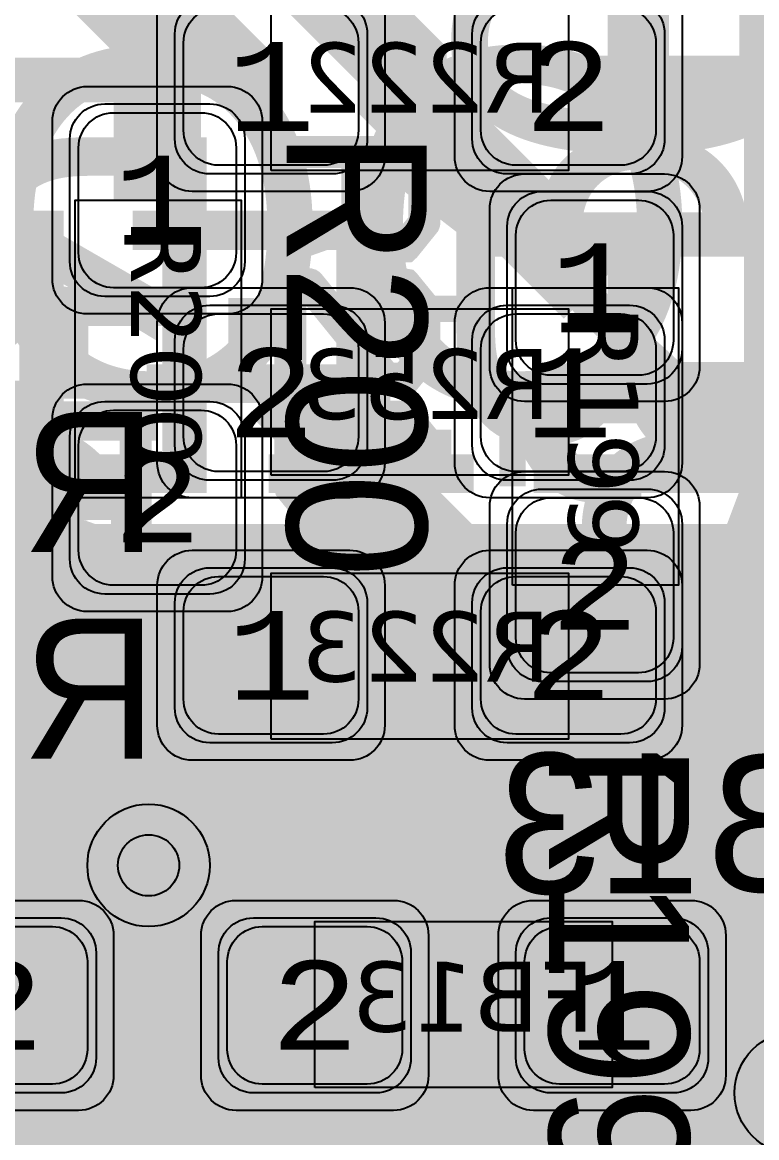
# Model space of a CAD drawing. Extents: x -98 to 119, y -207 to 98.
# Drawn here: x 29.98 to 34.18, y 19.74 to 26.12 of the extents above; entities that cross this region are included whole.
import ezdxf
from ezdxf.enums import TextEntityAlignment as Align

# ---------------------------------------------------------------- set-up
doc = ezdxf.new("R2010")
doc.units = 0
doc.header["$MEASUREMENT"] = 0
for name, color, linetype in [('ASSEMBLY_OUTLINES_BTM', 191, 'CONTINUOUS'), ('ASSEMBLY_OUTLINES_TOP', 102, 'CONTINUOUS'), ('ASSEMBLY_PART_NUMBERS_BTM', 191, 'CONTINUOUS'), ('ASSEMBLY_PART_NUMBERS_TOP', 102, 'CONTINUOUS'), ('ASSEMBLY_REF_DES_BTM', 191, 'CONTINUOUS'), ('ASSEMBLY_REF_DES_TOP', 102, 'CONTINUOUS'), ('BOARD_OUTLINE', 10, 'CONTINUOUS'), ('DRILL_DRAWING', 21, 'CONTINUOUS'), ('GENERATED_SILKSCREEN_BTM', 255, 'CONTINUOUS'), ('GENERATED_SILKSCREEN_TOP', 140, 'CONTINUOUS'), ('MANUFACTURING_OUTLINES', 10, 'CONTINUOUS'), ('PART_PADS_SMD_BTM', 230, 'CONTINUOUS'), ('PART_PADS_SMD_TOP', 150, 'CONTINUOUS'), ('PIN_NUMBERS_BTM', 8, 'CONTINUOUS'), ('PIN_NUMBERS_TOP', 8, 'CONTINUOUS'), ('PLACEMENT_OUTLINES_BTM', 222, 'CONTINUOUS'), ('PLACEMENT_OUTLINES_TOP', 130, 'CONTINUOUS'), ('PLANE_DATA_LAYER_BOTTOM', 230, 'CONTINUOUS'), ('PLANE_DATA_LAYER_TOP', 150, 'CONTINUOUS'), ('PLANE_SHAPES_LAYER_BOTTOM', 230, 'CONTINUOUS'), ('PLANE_SHAPES_LAYER_TOP', 150, 'CONTINUOUS'), ('ROUTE_BORDER', 151, 'CONTINUOUS'), ('SILKSCREEN_OUTLINES_BTM', 211, 'CONTINUOUS'), ('SILKSCREEN_OUTLINES_TOP', 150, 'CONTINUOUS'), ('SILKSCREEN_REF_DES_BTM', 211, 'CONTINUOUS'), ('SILKSCREEN_REF_DES_TOP', 150, 'CONTINUOUS'), ('SOLDERMASK_PADS_BTM', 12, 'CONTINUOUS'), ('SOLDERMASK_PADS_TOP', 180, 'CONTINUOUS'), ('SOLDERPASTE_PADS_BTM', 12, 'CONTINUOUS'), ('SOLDERPASTE_PADS_TOP', 180, 'CONTINUOUS'), ('TRACES_LAYER_BOTTOM', 230, 'CONTINUOUS'), ('TRACES_LAYER_TOP', 150, 'CONTINUOUS'), ('VIA_HOLES_LAYER_BOTTOM', 30, 'CONTINUOUS'), ('VIA_HOLES_LAYER_TOP', 30, 'CONTINUOUS'), ('VIA_PADS_LAYER_BOTTOM', 230, 'CONTINUOUS'), ('VIA_PADS_LAYER_TOP', 150, 'CONTINUOUS')]:
    doc.layers.add(name, color=color, linetype=linetype)
doc.styles.add('COURIER_NEW', font='COUR.TTF')
doc.styles.add('VERDANA', font='verdana.TTF')
doc.styles.add('VERIBEST_GERBER_0', font='txt')

msp = doc.modelspace()

# ---------------------------------------------------------------- hatches: boundary and pattern name
at = {"layer": 'PLANE_DATA_LAYER_BOTTOM'}
h = msp.add_hatch(color=256, dxfattribs=at)
h.paths.add_polyline_path([(-96.5, 0, -1), (96.5, 0, -1)], flags=0)
h.paths.add_polyline_path([(92.251979, -7.43598, 0.72698816), (92.479659, -3.637852, -0.30860979), (92.431259, -3.566904, -0.00963525), (92.431316, -3.563968, 0.00963501), (92.5, -0.000006), (92.5, 0.000001, 0.05332526), (90.407665, 19.562826, -0.05332692), (90.405941, 19.578942), (90.405941, 19.578943, -0.23821791), (90.436919, 19.640273, 0.66175504), (89.584154, 23.221888, -0.29529758), (89.523137, 23.277841, 0.02240102), (87.08146, 31.194059, -0.0862063), (87.076996, 31.219756), (87.076996, 31.219757, -0.21018391), (87.101696, 31.275919, 0.67938251), (85.774921, 34.749845, -0.30186499), (85.705267, 34.797373, 0.04791583), (77.514669, 50.475005, -0.14530744), (77.502324, 50.516585, -0.1239887), (77.511414, 50.552678, 0.60660899), (75.516892, 53.486368, -0.27423899), (75.44586, 53.517962, 0.02152308), (70.565432, 59.806101, -0.17759524), (70.547363, 59.855368), (70.547363, 59.855369, -0.1118333), (70.5548, 59.888203, 0.66175545), (68.116894, 62.64715, -0.29529737), (68.036725, 62.667806, 0.05833458), (51.722715, 76.687749, -0.24933783), (51.689123, 76.750923), (51.689123, 76.750924, -0.06075989), (51.691357, 76.76924, 0.7149664), (48.509213, 78.818582, -0.31487112), (48.42205, 78.81342, 0.02280668), (41.042088, 82.896302, -0.28513695), (40.999698, 82.964591), (40.999698, 82.964596, -0.00424702), (40.999709, 82.965891, 0.64704661), (37.697353, 84.5176, -0.28975486), (37.616734, 84.505806, 0.05294354), (19.031563, 90.52099, -0.30833592), (18.972104, 90.582877, 0.69698225), (15.284156, 91.27756, -0.30833961), (15.206255, 91.241547, 0.02237069), (6.993138, 92.235275, -0.31520437), (6.925536, 92.290658, 0.71588806), (3.14462, 92.496703, -0.31520526), (3.0714, 92.448994, 0.06346806), (-20.215283, 90.264015, -0.32014225), (-20.296827, 90.298428, 0.72963938), (-23.995319, 89.386755, -0.32014403), (-24.051528, 89.318386, 0.01866354), (-30.645576, 87.275991, -0.30986574), (-30.72878, 87.298418, 0.70117084), (-34.249879, 85.978007, -0.00275269), (-34.249874, 85.977168, -0.30685575), (-34.29782, 85.9064, 0.04916641), (-50.410548, 77.556603, -0.32354836), (-50.499711, 77.561018, 0.73921276), (-53.660594, 75.408706, -0.07516987), (-53.657188, 75.386179), (-53.657188, 75.386178, -0.24247942), (-53.68916, 75.324127, 0.01996774), (-59.527063, 70.80098, -0.29848709), (-59.610009, 70.791065, 0.55672441), (-62.5, 69), (-62.5, 68.999999, 0.08270852), (-62.392031, 68.351756, -0.29848757), (-62.412702, 68.270818, 0.06718659), (-78.279974, 49.27977, -0.27781781), (-78.350169, 49.24438, 0.43635087), (-80.5, 47.25), (-80.5, 47.249999, 0.14146633), (-80.192238, 46.184011, -0.14146588), (-80.180512, 46.143397), (-80.180512, 46.143396, -0.13119073), (-80.190652, 46.105416, 0.01929482), (-83.506407, 39.786053, -0.3122068), (-83.581614, 39.742899, 0.43912347), (-85.75, 37.75, 0.20482962), (-85.131688, 36.303992, -0.20483071), (-85.10813, 36.248899), (-85.10813, 36.248898, -0.10091901), (-85.114214, 36.219062, 0.04809776), (-90.466303, 19.289839, -0.31487042), (-90.530154, 19.230281, 0.71496565), (-91.24073, 15.512631, -0.26937831), (-91.202277, 15.446437), (-91.202277, 15.446436, -0.04192983), (-91.203345, 15.433723, 0.01884133), (-92.106444, 8.523669, -0.32827121), (-92.166453, 8.456161, 0.35402801), (-93.75, 6.5), (-93.75, 6.499999, 0.3147083), (-92.438077, 4.622088, -0.31470689), (-92.388093, 4.55054), (-92.388093, 4.550537, -0.01228575), (-92.388185, 4.546794, 0.01229418), (-92.5, 0.00001), (-92.5, -0.000004, 0.05293339), (-90.438132, -19.421494, -0.32940864), (-90.475468, -19.504015, 0.27173254), (-91.5, -21.25, 0.40159771), (-89.586502, -23.248128, -0.32940451), (-89.516056, -23.305059, 0.02130735), (-87.207653, -30.839509, -0.32217733), (-87.232533, -30.924924, 0.23066593), (-88, -32.499999), (-88, -32.5, 0.43149503), (-85.882787, -34.496562, -0.3221788), (-85.807634, -34.544174, 0.04801617), (-77.643233, -50.277018, -0.30387878), (-77.644537, -50.3618, 0.152519), (-78, -51.499999), (-78, -51.5, 0.48198292), (-75.552374, -53.449264, -0.30388342), (-75.473145, -53.479475, 0.02199125), (-70.483925, -59.90214, -0.3186215), (-70.47622, -59.989968, 0.72539906), (-67.952631, -62.834176, -0.31862421), (-67.866344, -62.852281, 0.06239253), (-50.265124, -77.650932, -0.25435623), (-50.230332, -77.714899), (-50.230332, -77.7149, -0.03445317), (-50.231054, -77.725364, 0.03445193), (-50.25, -78), (-50.25, -78.000001, 0.60330822), (-47.119729, -79.649997, -0.29136265), (-47.037917, -79.64725, 0.02294124), (-39.54278, -83.621879, -0.2900128), (-39.499155, -83.690765), (-39.499155, -83.690766, -0.00713035), (-39.499186, -83.692939, 0.00713296), (-39.5, -83.749994), (-39.5, -83.75, 0.65808296), (-36.126004, -85.203319, -0.29776298), (-36.043963, -85.188513, 0.04901634), (-18.771876, -90.575199, -0.30186131), (-18.712566, -90.635139, 0.67938177), (-15.056336, -91.31372, -0.30186438), (-14.979467, -91.279054, 0.02174912), (-6.993138, -92.235275, -0.31520437), (-6.925536, -92.290658, 0.71588806), (-3.14462, -92.496703, -0.31520526), (-3.0714, -92.448994, 0.06250827), (19.869968, -90.340657, -0.3455664), (19.954737, -90.381493, 0.79435682), (23.75, -89.500001), (23.75, -89.499973, 0.00508686), (23.749586, -89.459281, -0.34558849), (23.806159, -89.384097, 0.02146945), (31.383958, -87.013201, -0.31444693), (31.468175, -87.035889, 0.70013084), (35, -85.75), (35, -85.749988, 0.00909926), (34.998675, -85.677212, -0.00905723), (34.998625, -85.674452), (34.998625, -85.674439, -0.3044722), (35.045955, -85.60392, 0.04798546), (50.721249, -77.353765, -0.31444166), (50.808431, -77.356288, 0.61621831), (54, -75.75), (54, -75.749999, 0.06775817), (53.927211, -75.215343, -0.06775352), (53.924438, -75.194974), (53.924438, -75.194973, -0.24153729), (53.95619, -75.13308, 0.02236582), (60.452055, -70.01285, -0.31311155), (60.538488, -70.003709, 0.71009535), (63.344013, -67.475653, -0.09971759), (63.33807, -67.446151), (63.33807, -67.44615, -0.20692806), (63.362073, -67.390635, 0.05820555), (77.187807, -50.973449, -0.31748667), (77.269693, -50.94147, 0.72222414), (79.294241, -47.729048, -0.17387366), (79.276877, -47.680625, -0.13609457), (79.287761, -47.641379, 0.02052348), (82.926938, -40.980152, -0.3530032), (83.013777, -40.939997, 0.48811211), (85.5, -39), (85.5, -38.999999, 0.2400736), (84.675602, -37.381988, -0.24007295), (84.644192, -37.320342), (84.644192, -37.320341, -0.10410562), (84.650658, -37.289623, 0.05054674), (90.411157, -19.546683, -0.32146983), (90.476988, -19.487077, 0.38127918), (92.25, -17.5, 0.2751437), (91.203224, -15.741772, -0.27514249), (91.163342, -15.674784), (91.163342, -15.674783, -0.04255495), (91.164442, -15.661882, 0.02223578), (92.195155, -7.50356, -0.31919634)], flags=0)
at = {"layer": 'PLANE_DATA_LAYER_TOP'}
for points in [[(30.45, 23.05), (30.07792, 22.67792)], [(31.05, 23.05), (31.42208, 22.67792)], [(32.95, 22.9), (32.4238, 22.9)], [(33.25, 22.55), (33.25, 22.0238)]]:
    msp.add_hatch(color=256, dxfattribs=at).paths.add_polyline_path(points, is_closed=False, flags=0)
h = msp.add_hatch(color=256, dxfattribs=at)
h.paths.add_polyline_path([(48, -1.6738, -0.41421356), (47.9238, -1.75), (43.3262, -1.75, -0.41421356), (43.25, -1.6738), (43.25, 5.749992, 0.41421356), (43.249992, 5.75), (42.38867, 5.75, -0.19891337), (42.334788, 5.772318), (41.003793, 7.103313, -0.13857289), (40.983563, 7.139481, 0.78915542), (39.816437, 7.139481, -0.13857289), (39.796207, 7.103313), (39.715212, 7.022318, -0.19891337), (39.66133, 7), (31.99107, 7, -0.41421356), (31.91487, 7.0762), (31.91487, 7.076201, -0.19890996), (31.937188, 7.130082), (32.220329, 7.413223, 0.19891222), (32.366776, 7.766776), (32.366776, 18.396316, -0.19890996), (32.389094, 18.450197), (33.416579, 19.477682, -0.19891337), (33.470461, 19.5), (34.046107, 19.5, -0.13857401), (34.085987, 19.488731, 0.68080486), (34.97837, 20.15965, -0.06743175), (34.975623, 20.179926, -0.41421356), (35.051823, 20.256126), (37.541395, 20.256126, -0.19891337), (37.595277, 20.233808), (39.02059, 18.808495, -0.19890996), (39.042908, 18.754614), (39.042908, 15.165975, 0.19891237), (39.152743, 14.90081), (39.314695, 14.738859, -0.19890996), (39.337013, 14.684978), (39.337013, 14.684977, -0.26745922), (39.299033, 14.619055, 0.00633186), (39.285984, 14.611268, -0.13856322), (39.246107, 14.6), (37.53867, 14.6, -0.19891337), (37.484788, 14.622318), (34.522318, 17.584788, -0.19890996), (34.5, 17.638669), (34.5, 17.646107, -0.13857401), (34.511269, 17.685987, 0.13857251), (34.6, 18, 1), (33.4, 18, 0.13857251), (33.488731, 17.685987, -0.13857401), (33.5, 17.646107), (33.5, 17.4, 0.19891222), (33.646447, 17.046447), (36.946447, 13.746447, 0.19891222), (37.3, 13.6), (39.246107, 13.6, -0.13857401), (39.285987, 13.588731, 0.42165113), (40.119057, 13.799035, -0.49256871), (40.238859, 13.814695), (40.537003, 13.516551, -0.19890996), (40.559321, 13.46267), (40.559321, 10.178738, 0.19891237), (40.669156, 9.913573), (43.75, 6.83273), (45.477682, 5.105048, -0.19890996), (45.5, 5.051167), (45.5, 4.739242, -0.53839214), (45.393793, 4.669199, 0.5383923), (44, 3.75), (44, 3.749999, 0.96517865), (45.99749, 3.679195, -0.39360831), (46.073499, 3.75), (46.801166, 3.75, -0.19891337), (46.855048, 3.727682), (47.977682, 2.605048, -0.19890996), (48, 2.551167)], flags=0)
h.paths.add_polyline_path([(43.75, 1, -1), (45.75, 1, -1)], flags=0)
at = {"layer": 'PLANE_SHAPES_LAYER_BOTTOM'}
h = msp.add_hatch(color=256, dxfattribs=at)
h.paths.add_polyline_path([(-96.5, 0, -1), (96.5, 0, -1)], flags=0)
h.paths.add_polyline_path([(-92.5, 0, -1), (92.5, 0, -1)], flags=0)
at = {"layer": 'PLANE_SHAPES_LAYER_TOP'}
h = msp.add_hatch(color=256, dxfattribs=at)
h.paths.add_polyline_path([(-96.31345, 0, -1), (96.81345, 0, -1)], flags=0)
h.paths.add_polyline_path([(-92.25, 0, -1), (92.75, 0, -1)], flags=0)
h = msp.add_hatch(color=256, dxfattribs=at)
h.paths.add_polyline_path([(46.25, -35.15), (43.875, -38), (28.75, -38), (32.25, -34.5), (32.25, -30.5), (35.75, -30.5), (35.75, -27), (14.25, -27), (14.25, -24), (-10, -24), (-10, -18.75), (1.75, -18.75), (1.75, -9.25), (-10, -9.25), (-10, 32.75), (1.75, 32.75), (1.75, 34.25), (20.25, 34.25), (20.25, 25.25), (22.25, 23.25), (34.5, 23.25), (34.5, -26.5), (41.25, -26.5), (41.25, -20.5), (46.25, -20.5)])
h.paths.add_polyline_path([(-8.75, 10.25), (-8.75, 19.5), (1.25, 19.5), (1.25, 10.25)], flags=16)
h.paths.add_polyline_path([(6, 27.25), (6, 29.75), (15.45, 29.75), (15.45, 27.25)], flags=16)
at = {"layer": 'VIA_HOLES_LAYER_BOTTOM'}
h = msp.add_hatch(color=256, dxfattribs=at)
edge = h.paths.add_edge_path()
edge.add_arc((30.7, 21.3), 0.175, 0, 360)
at = {"layer": 'VIA_HOLES_LAYER_TOP'}
h = msp.add_hatch(color=256, dxfattribs=at)
edge = h.paths.add_edge_path()
edge.add_arc((30.7, 21.3), 0.175, 0, 360)

# ---------------------------------------------------------------- linework, layer by layer
at = {"layer": 'ASSEMBLY_OUTLINES_BTM'}
for points in [[(31.4, 25.27), (31.4, 26.22), (33.1, 26.22), (33.1, 25.27)], [(31.4, 23.53), (31.4, 24.48), (33.1, 24.48), (33.1, 23.53)], [(31.4, 22.02), (31.4, 22.97), (33.1, 22.97), (33.1, 22.02)], [(31.65, 20.03), (31.65, 20.98), (33.35, 20.98), (33.35, 20.03)]]:
    msp.add_lwpolyline(points, close=True, dxfattribs=at)
at = {"layer": 'ASSEMBLY_OUTLINES_TOP'}
for points in [[(30.28, 23.4), (30.28, 25.1), (31.23, 25.1), (31.23, 23.4)], [(32.78, 22.9), (32.78, 24.6), (33.73, 24.6), (33.73, 22.9)]]:
    msp.add_lwpolyline(points, close=True, dxfattribs=at)
at = {"layer": 'BOARD_OUTLINE', "const_width": 0.1}
msp.add_lwpolyline([(-97.5, 0, -1), (97.5, 0, -1)], format="xyb", close=True, dxfattribs=at)
at = {"layer": 'GENERATED_SILKSCREEN_BTM', "const_width": 0.15}
for points in [[(32.542098, 25.269995), (31.957902, 25.269995, 0.00001223), (31.957911, 25.270005), (32.542089, 25.270005, 0.00001223), (32.542098, 25.269995)], [(32.542098, 24.480005, 0.00001223), (32.542089, 24.479995), (31.957911, 24.479995, 0.00001223), (31.957902, 24.480005), (32.542098, 24.480005)], [(32.533844, 23.529995), (31.966156, 23.529995, 0.00001164), (31.966164, 23.530005), (32.533836, 23.530005, 0.00001164), (32.533844, 23.529995)], [(32.533844, 22.970005, 0.00001164), (32.533836, 22.969995), (31.966164, 22.969995, 0.00001164), (31.966156, 22.970005), (32.533844, 22.970005)], [(32.542098, 22.019995), (31.957902, 22.019995, 0.00001223), (31.957911, 22.020005), (32.542089, 22.020005, 0.00001223), (32.542098, 22.019995)], [(32.900805, 21.803999), (32.900005, 21.798399, -0.16227766), (32.900004, 21.798396), (32.896804, 21.793597), (32.892804, 21.788797, -0.23606798), (32.8928, 21.788795), (32.888004, 21.786397, -0.18452755), (32.888001, 21.786395), (32.882401, 21.785595, -0.09541457), (32.882399, 21.785595), (32.876799, 21.787195, -0.18452755), (32.876796, 21.787197), (32.746398, 21.893595), (32.488002, 21.893595), (32.363205, 21.792798), (32.363205, 21.644002), (32.486402, 21.542405), (32.619199, 21.542405, -0.09901951), (32.619201, 21.542405), (32.6256, 21.540805, -0.21337681), (32.625604, 21.540804), (32.629604, 21.536804, -0.21337681), (32.629605, 21.5368), (32.632003, 21.532004, -0.18452755), (32.632005, 21.532001), (32.632805, 21.526401), (32.632805, 21.526399), (32.632005, 21.520799), (32.632005, 21.520798), (32.629605, 21.515198, -0.2052577), (32.629602, 21.515195), (32.625604, 21.511996, -0.16227766), (32.625601, 21.511995), (32.619201, 21.510395, -0.09901951), (32.619199, 21.510395), (32.486402, 21.510395), (32.363205, 21.408798), (32.363205, 21.260002), (32.488002, 21.159205), (32.746398, 21.159205), (32.876796, 21.265603, -0.18452755), (32.876799, 21.265605), (32.882399, 21.267205, -0.09901951), (32.882401, 21.267205), (32.888001, 21.266405, -0.11199109), (32.888003, 21.266404), (32.892801, 21.263205, -0.16227766), (32.892804, 21.263204), (32.896804, 21.259204, -0.21337681), (32.896805, 21.2592), (32.900003, 21.253604, -0.18452755), (32.900005, 21.253601), (32.900805, 21.248001), (32.900805, 21.245598), (32.900005, 21.243198, -0.16227766), (32.900003, 21.243196), (32.898404, 21.240797, -0.07106781), (32.898403, 21.240796), (32.896003, 21.239196), (32.760803, 21.129596), (32.758403, 21.127996, -0.11199109), (32.758401, 21.127995), (32.755201, 21.127195), (32.752001, 21.126395, -0.09901951), (32.751999, 21.126395), (32.479202, 21.126395, -0.36246461), (32.479196, 21.126396), (32.478397, 21.127195), (32.476002, 21.127195, -0.36246461), (32.475996, 21.127196), (32.475196, 21.127996, -0.07106781), (32.475195, 21.127997), (32.472, 21.129595, -0.16227766), (32.471997, 21.129596), (32.336799, 21.239195, -0.16227766), (32.336796, 21.239196), (32.334396, 21.241596, -0.16227766), (32.334395, 21.241599), (32.333595, 21.244799), (32.333595, 21.2448), (32.331997, 21.247996, -0.18452755), (32.331995, 21.247999), (32.331195, 21.251999), (32.331195, 21.416802), (32.331995, 21.419202, -0.07106781), (32.331996, 21.419203), (32.333595, 21.424801), (32.333595, 21.4264, -0.21337681), (32.333596, 21.426404), (32.335996, 21.428804, -0.07106781), (32.335997, 21.428805), (32.336795, 21.4304, -0.23606798), (32.336797, 21.430404), (32.454392, 21.5264), (32.336797, 21.622396), (32.334398, 21.623995, -0.25345055), (32.334395, 21.623999), (32.333595, 21.627999), (32.331996, 21.633597, -0.07106781), (32.331995, 21.633598), (32.331195, 21.635998), (32.331195, 21.800801), (32.331995, 21.804001, -0.16227766), (32.331996, 21.804004), (32.333595, 21.806402), (32.334395, 21.809601, -0.11199109), (32.334396, 21.809603), (32.336795, 21.813602, -0.16227766), (32.336797, 21.813604), (32.471996, 21.923203, -0.18452755), (32.471999, 21.923205), (32.475199, 21.924005, -0.04938899), (32.4752, 21.924005), (32.476797, 21.924804, -0.04938899), (32.476798, 21.924804), (32.478396, 21.925603, -0.18452755), (32.478399, 21.925605), (32.482399, 21.926405, -0.09901951), (32.482401, 21.926405), (32.722237, 21.926405, 0.00009046), (32.722336, 21.926395), (32.482401, 21.926395), (32.478401, 21.925595, -0.04938899), (32.4784, 21.925595), (32.476803, 21.924796, -0.04938899), (32.476802, 21.924796), (32.475204, 21.923997, -0.18452755), (32.475201, 21.923995), (32.472002, 21.923195), (32.336804, 21.813597), (32.334405, 21.809598), (32.333605, 21.806399, -0.16227766), (32.333604, 21.806396), (32.332005, 21.803998), (32.331205, 21.800799), (32.331205, 21.636002), (32.332005, 21.633602), (32.332005, 21.633601), (32.333605, 21.628002, -0.04938899), (32.333605, 21.628001), (32.334405, 21.624003), (32.336803, 21.622404), (32.454403, 21.526404, -0.5), (32.454403, 21.526396), (32.336803, 21.430396), (32.336005, 21.4288, -0.21337681), (32.336004, 21.428796), (32.333605, 21.426397), (32.333605, 21.424799), (32.332005, 21.419199), (32.332005, 21.419198), (32.331205, 21.416798), (32.331205, 21.252001), (32.332005, 21.248001), (32.332005, 21.248), (32.333603, 21.244804, -0.18452755), (32.333605, 21.244801), (32.334404, 21.241604), (32.336804, 21.239204, -0.07106781), (32.336805, 21.239203), (32.472003, 21.129604, -0.07106781), (32.472004, 21.129603), (32.475199, 21.128005, -0.261745), (32.475204, 21.128004), (32.476003, 21.127205), (32.478398, 21.127205, -0.36246461), (32.478404, 21.127204), (32.479203, 21.126405), (32.751999, 21.126405), (32.755199, 21.127205), (32.758398, 21.128005), (32.760797, 21.129604), (32.895997, 21.239204), (32.898396, 21.240804), (32.899995, 21.243202), (32.900795, 21.245602), (32.900795, 21.247999), (32.899995, 21.253599), (32.899995, 21.2536), (32.896798, 21.259195, -0.11199109), (32.896796, 21.259196), (32.892796, 21.263196, -0.04938899), (32.892796, 21.263197), (32.887998, 21.266395), (32.8824, 21.267195), (32.876802, 21.265595), (32.746403, 21.159196, -0.16227766), (32.7464, 21.159195), (32.488, 21.159195, -0.16227766), (32.487997, 21.159196), (32.363197, 21.259996, -0.23606798), (32.363195, 21.26), (32.363195, 21.4088, -0.23606798), (32.363197, 21.408804), (32.486397, 21.510404, -0.16227766), (32.4864, 21.510405), (32.619199, 21.510405), (32.625598, 21.512005), (32.629595, 21.515203), (32.631995, 21.520802), (32.632795, 21.5264), (32.631995, 21.531999), (32.631995, 21.532), (32.629597, 21.536795, -0.07106781), (32.629596, 21.536796), (32.625596, 21.540796), (32.619199, 21.542395), (32.4864, 21.542395, -0.16227766), (32.486397, 21.542396), (32.363197, 21.643996, -0.23606798), (32.363195, 21.644), (32.363195, 21.7928, -0.23606798), (32.363197, 21.792804), (32.487997, 21.893604, -0.16227766), (32.488, 21.893605), (32.7464, 21.893605, -0.16227766), (32.746403, 21.893604), (32.876802, 21.787205), (32.8824, 21.785605), (32.887999, 21.786405, -0.04938899), (32.888, 21.786405), (32.892796, 21.788803), (32.896796, 21.793603), (32.899995, 21.798402), (32.900795, 21.804001), (32.900795, 21.807198), (32.899995, 21.809598), (32.899995, 21.809599), (32.898396, 21.811996), (32.895997, 21.813596), (32.760798, 21.923195), (32.758398, 21.923995), (32.755999, 21.924795, -0.16227766), (32.755996, 21.924796), (32.755792, 21.925), (32.755808, 21.925), (32.756004, 21.924805), (32.758402, 21.924005), (32.760802, 21.923205, -0.16227766), (32.760804, 21.923203), (32.896003, 21.813604), (32.898403, 21.812004, -0.07106781), (32.898404, 21.812003), (32.900003, 21.809604, -0.16227766), (32.900005, 21.809602), (32.900805, 21.807202), (32.900805, 21.803999)], [(32.792098, 20.980005, 0.00001223), (32.792089, 20.979995), (32.207911, 20.979995, 0.00001223), (32.207902, 20.980005), (32.792098, 20.980005)], [(32.783844, 20.029995), (32.216156, 20.029995, 0.00001164), (32.216164, 20.030005), (32.783836, 20.030005, 0.00001164), (32.783844, 20.029995)]]:
    msp.add_lwpolyline(points, format="xyb", dxfattribs=at)
for points in [[(30.0756, 23.5724), (30.0732, 23.574), (30.0724, 23.578), (30.0708, 23.582), (30.07, 23.586), (30.07, 23.7508), (30.0708, 23.7548), (30.0724, 23.7572), (30.0724, 23.7596), (30.0732, 23.7604), (30.0748, 23.7612), (30.0756, 23.7628), (30.2116, 23.8732), (30.2156, 23.8748), (30.2188, 23.8756), (30.222, 23.8764), (30.6252, 23.8764), (30.6324, 23.8748), (30.6372, 23.8708), (30.6412, 23.866), (30.6428, 23.8604), (30.6428, 23.0924), (30.6412, 23.086), (30.6372, 23.082), (30.6324, 23.0796), (30.6268, 23.0788), (30.6204, 23.0796), (30.6148, 23.082), (30.6108, 23.086), (30.6092, 23.0924), (30.6092, 23.4604), (30.2332, 23.4604), (30.102, 23.0876), (30.0988, 23.082), (30.0932, 23.0788), (30.0876, 23.078), (30.082, 23.0796), (30.0772, 23.082), (30.0732, 23.086), (30.0716, 23.0916), (30.0724, 23.098), (30.2036, 23.4708), (30.0756, 23.5724)], [(30.6092, 23.8436), (30.2268, 23.8436), (30.102, 23.7428), (30.102, 23.594), (30.2268, 23.4924), (30.6092, 23.4924), (30.6092, 23.8436)], [(30.0756, 22.3924), (30.0732, 22.394), (30.0724, 22.398), (30.0708, 22.402), (30.07, 22.406), (30.07, 22.5708), (30.0708, 22.5748), (30.0724, 22.5772), (30.0724, 22.5796), (30.0732, 22.5804), (30.0748, 22.5812), (30.0756, 22.5828), (30.2116, 22.6932), (30.2156, 22.6948), (30.2188, 22.6956), (30.222, 22.6964), (30.6252, 22.6964), (30.6324, 22.6948), (30.6372, 22.6908), (30.6412, 22.686), (30.6428, 22.6804), (30.6428, 21.9124), (30.6412, 21.906), (30.6372, 21.902), (30.6324, 21.8996), (30.6268, 21.8988), (30.6204, 21.8996), (30.6148, 21.902), (30.6108, 21.906), (30.6092, 21.9124), (30.6092, 22.2804), (30.2332, 22.2804), (30.102, 21.9076), (30.0988, 21.902), (30.0932, 21.8988), (30.0876, 21.898), (30.082, 21.8996), (30.0772, 21.902), (30.0732, 21.906), (30.0716, 21.9116), (30.0724, 21.918), (30.2036, 22.2908), (30.0756, 22.3924)], [(30.6092, 22.6636), (30.2268, 22.6636), (30.102, 22.5628), (30.102, 22.414), (30.2268, 22.3124), (30.6092, 22.3124), (30.6092, 22.6636)], [(33.5152, 21.1592), (33.5216, 21.1576), (33.5256, 21.1544), (33.5272, 21.1488), (33.528, 21.1424), (33.5272, 21.1368), (33.5256, 21.1312), (33.5216, 21.1272), (33.5152, 21.1264), (33.2032, 21.1264), (33.1976, 21.1272), (33.1928, 21.1312), (33.1904, 21.1368), (33.1896, 21.1424), (33.1904, 21.1488), (33.1928, 21.1544), (33.1976, 21.1576), (33.2032, 21.1592), (33.344, 21.1592), (33.344, 21.9104), (33.3448, 21.916), (33.3472, 21.92), (33.3512, 21.9224), (33.3568, 21.9232), (33.3608, 21.924), (33.3648, 21.924), (33.368, 21.9224), (33.3712, 21.9192), (33.5272, 21.7), (33.5288, 21.6968), (33.5296, 21.6944), (33.5296, 21.6888), (33.5272, 21.684), (33.5232, 21.68), (33.5184, 21.6768), (33.5128, 21.6752), (33.5096, 21.6752), (33.5072, 21.676), (33.5032, 21.6808), (33.3752, 21.86), (33.3752, 21.1592), (33.5152, 21.1592)], [(33.8416, 21.8064), (33.9448, 21.9208), (33.9504, 21.9248), (33.956, 21.9264), (34.3712, 21.9264)], [(34.3536, 21.8936), (33.964, 21.8936), (33.8744, 21.7936), (33.8744, 21.6456), (33.9632, 21.5744), (34.3536, 21.5744), (34.3536, 21.8936)], [(34.3712, 21.1264), (33.9512, 21.1264), (33.82, 21.2408), (33.8168, 21.2456), (33.8152, 21.252), (33.8152, 21.4232), (33.9328, 21.556), (33.8488, 21.6232), (33.8464, 21.6264), (33.844, 21.6304), (33.8424, 21.6344), (33.8416, 21.6368), (33.8416, 21.8064)], [(34.3536, 21.5416), (33.9648, 21.5416), (33.8472, 21.4096), (33.8472, 21.2592), (33.9632, 21.1592), (34.3536, 21.1592), (34.3536, 21.5416)]]:
    msp.add_lwpolyline(points, dxfattribs=at)
at = {"layer": 'GENERATED_SILKSCREEN_TOP', "const_width": 0.15}
for points in [[(31.9892, 24.8256), (31.9908, 24.8232), (31.9948, 24.8224), (31.9988, 24.82), (32.0028, 24.82), (32.1676, 24.82), (32.1716, 24.82), (32.174, 24.8224), (32.1764, 24.8224), (32.1772, 24.8232), (32.178, 24.824), (32.1804, 24.8256), (32.29, 24.9616), (32.2916, 24.9656), (32.2924, 24.968), (32.2932, 24.972), (32.2932, 25.3752), (32.2916, 25.3824), (32.2876, 25.3864), (32.2836, 25.3912), (32.2772, 25.3928), (31.5092, 25.3928), (31.5028, 25.3912), (31.4988, 25.3872), (31.4964, 25.3824), (31.4956, 25.3768), (31.4964, 25.3704), (31.4988, 25.3648), (31.5028, 25.3608), (31.5092, 25.3592), (31.8772, 25.3592), (31.8772, 24.9832), (31.5044, 24.852), (31.4988, 24.8488), (31.4956, 24.8432), (31.4948, 24.8368), (31.4964, 24.832), (31.4996, 24.8272), (31.5036, 24.8232), (31.5084, 24.8208), (31.5148, 24.8224), (31.8876, 24.9536), (31.9892, 24.8256)], [(32.2604, 25.3592), (32.2604, 24.976), (32.1596, 24.852), (32.0108, 24.852), (31.9092, 24.976), (31.9092, 25.3592), (32.2604, 25.3592)], [(32.29, 24.2048), (32.1804, 24.0704), (32.1764, 24.068), (32.1732, 24.0672), (32.1708, 24.0656), (32.1676, 24.0648), (32.058, 24.0648), (32.0556, 24.0656), (32.05, 24.0672), (32.046, 24.068), (32.0444, 24.0704), (31.6116, 24.6032), (31.526, 24.6032), (31.526, 24.0808), (31.5244, 24.0752), (31.5212, 24.0704), (31.5156, 24.068), (31.5092, 24.0672), (31.5036, 24.068), (31.498, 24.0704), (31.4948, 24.0752), (31.4932, 24.0808), (31.4932, 24.62), (31.4948, 24.6264), (31.4988, 24.6304), (31.5036, 24.6344), (31.5092, 24.636), (31.6188, 24.636), (31.6212, 24.6352), (31.6268, 24.6336), (31.6292, 24.632), (31.6308, 24.6304), (31.6324, 24.6288), (32.066, 24.0968), (32.1596, 24.0968), (32.2604, 24.2216), (32.2604, 24.48), (32.154, 24.6104), (32.1524, 24.616), (32.1532, 24.6208), (32.1556, 24.6264), (32.1604, 24.6296), (32.166, 24.6328), (32.1716, 24.6336), (32.1764, 24.6328), (32.1804, 24.6288), (32.29, 24.4944), (32.2908, 24.4912), (32.2916, 24.4888), (32.2924, 24.488), (32.2932, 24.4848), (32.2932, 24.2152), (32.2924, 24.212), (32.2924, 24.2112), (32.2916, 24.2104), (32.2908, 24.208), (32.29, 24.2048)], [(32.1804, 23.8728), (32.29, 23.7384), (32.2908, 23.7352), (32.2916, 23.7328), (32.2924, 23.732), (32.2932, 23.7288), (32.2932, 23.4592), (32.2924, 23.456), (32.2924, 23.4552), (32.2916, 23.4544), (32.2908, 23.452), (32.29, 23.4488), (32.1804, 23.3144), (32.1772, 23.312), (32.1732, 23.3112), (32.1708, 23.3096), (32.1676, 23.3088), (31.6188, 23.3088), (31.6164, 23.3096), (31.6108, 23.3112), (31.6092, 23.312), (31.606, 23.3144), (31.4964, 23.4488), (31.4956, 23.452), (31.4948, 23.4536), (31.494, 23.4552), (31.4932, 23.4568), (31.4932, 23.4592), (31.4932, 23.7288), (31.494, 23.732), (31.4948, 23.7352), (31.4964, 23.7384), (31.606, 23.8728), (31.6076, 23.8744), (31.6084, 23.876), (31.6108, 23.8776), (31.6164, 23.8792), (31.6188, 23.88), (32.1676, 23.88), (32.1708, 23.8792), (32.1732, 23.8776), (32.1764, 23.876), (32.1804, 23.8728)], [(32.1596, 23.8472), (31.6268, 23.8472), (31.5868, 23.8), (32.218, 23.4128), (32.2604, 23.4656), (32.2604, 23.724), (32.1596, 23.8472)], [(31.566, 23.7744), (31.526, 23.724), (31.526, 23.4656), (31.6268, 23.3408), (32.1596, 23.3408), (32.1972, 23.388), (31.566, 23.7744)], [(32.1804, 23.1168), (32.29, 22.9824), (32.2908, 22.9792), (32.2916, 22.9768), (32.2924, 22.976), (32.2932, 22.9728), (32.2932, 22.7032), (32.2924, 22.7), (32.2924, 22.6992), (32.2916, 22.6984), (32.2908, 22.696), (32.29, 22.6928), (32.1804, 22.5584), (32.1772, 22.556), (32.1732, 22.5552), (32.1708, 22.5536), (32.1676, 22.5528), (31.6188, 22.5528), (31.6164, 22.5536), (31.6108, 22.5552), (31.6092, 22.556), (31.606, 22.5584), (31.4964, 22.6928), (31.4956, 22.696), (31.4948, 22.6976), (31.494, 22.6992), (31.4932, 22.7008), (31.4932, 22.7032), (31.4932, 22.9728), (31.494, 22.976), (31.4948, 22.9792), (31.4964, 22.9824), (31.606, 23.1168), (31.6076, 23.1184), (31.6084, 23.12), (31.6108, 23.1216), (31.6164, 23.1232), (31.6188, 23.124), (32.1676, 23.124), (32.1708, 23.1232), (32.1732, 23.1216), (32.1764, 23.12), (32.1804, 23.1168)], [(32.1596, 23.0912), (31.6268, 23.0912), (31.5868, 23.044), (32.218, 22.6568), (32.2604, 22.7096), (32.2604, 22.968), (32.1596, 23.0912)], [(31.566, 23.0184), (31.526, 22.968), (31.526, 22.7096), (31.6268, 22.5848), (32.1596, 22.5848), (32.1972, 22.632), (31.566, 23.0184)], [(33.4892, 21.3252), (33.4908, 21.3228), (33.4948, 21.322), (33.4988, 21.3196), (33.5028, 21.3196), (33.6676, 21.3196), (33.6716, 21.3196), (33.674, 21.322), (33.6764, 21.322), (33.6772, 21.3228), (33.678, 21.3236), (33.6804, 21.3252), (33.79, 21.4612), (33.7916, 21.4652), (33.7924, 21.4676), (33.7932, 21.4716), (33.7932, 21.8748), (33.7916, 21.882), (33.7876, 21.886), (33.7836, 21.8908), (33.7772, 21.8924), (33.0092, 21.8924), (33.0028, 21.8908), (32.9988, 21.8868), (32.9964, 21.882), (32.9956, 21.8764), (32.9964, 21.87), (32.9988, 21.8644), (33.0028, 21.8604), (33.0092, 21.8588), (33.3772, 21.8588), (33.3772, 21.4828), (33.0044, 21.3516), (32.9988, 21.3484), (32.9956, 21.3428), (32.9948, 21.3364), (32.9964, 21.3316), (32.9996, 21.3268), (33.0036, 21.3228), (33.0084, 21.3204), (33.0148, 21.322), (33.3876, 21.4532), (33.4892, 21.3252)], [(33.7604, 21.8588), (33.7604, 21.4756), (33.6596, 21.3516), (33.5108, 21.3516), (33.4092, 21.4756), (33.4092, 21.8588), (33.7604, 21.8588)], [(33.026, 21.0204), (33.0252, 21.0268), (33.0212, 21.03), (33.0156, 21.0324), (33.0092, 21.0332), (33.0036, 21.0324), (32.998, 21.03), (32.994, 21.0268), (32.9932, 21.0204), (32.9932, 20.7084), (32.994, 20.7028), (32.998, 20.698), (33.0036, 20.6956), (33.0092, 20.6948), (33.0156, 20.6956), (33.0212, 20.698), (33.0252, 20.7028), (33.026, 20.7084), (33.026, 20.8492), (33.7772, 20.8492), (33.7828, 20.85), (33.7868, 20.8524), (33.7892, 20.8564), (33.79, 20.862), (33.7908, 20.866), (33.7908, 20.87), (33.7892, 20.8732), (33.786, 20.8764), (33.5668, 21.0324), (33.5612, 21.0348), (33.5564, 21.0348), (33.5508, 21.0324), (33.5468, 21.0284), (33.5436, 21.0236), (33.542, 21.018), (33.5436, 21.0124), (33.5476, 21.0084), (33.7268, 20.8804), (33.026, 20.8804), (33.026, 21.0204)], [(32.9964, 20.266), (33.106, 20.4004), (33.11, 20.4044), (33.1148, 20.4052), (33.1204, 20.4044), (33.126, 20.4012), (33.1308, 20.398), (33.1332, 20.3924), (33.134, 20.3876), (33.1324, 20.382), (33.026, 20.2516), (33.026, 19.9932), (33.1268, 19.8684), (33.414, 19.8684), (33.326, 19.9772), (33.3244, 19.9804), (33.3236, 19.9812), (33.3228, 19.9836), (33.3228, 19.9868), (33.3228, 20.2564), (33.3228, 20.2596), (33.3252, 20.2644), (33.326, 20.266), (33.4348, 20.4004), (33.4356, 20.402), (33.4372, 20.4036), (33.4396, 20.4052), (33.4452, 20.4068), (33.4484, 20.4076), (33.6676, 20.4076), (33.6716, 20.4068), (33.6748, 20.4052), (33.6772, 20.4036), (33.678, 20.402), (33.6804, 20.4004), (33.79, 20.266), (33.7908, 20.2628), (33.7916, 20.2604), (33.7924, 20.2596), (33.7932, 20.2564), (33.7932, 19.9868), (33.7924, 19.9836), (33.7924, 19.9828), (33.7916, 19.982), (33.7908, 19.9796), (33.79, 19.9764), (33.6804, 19.842), (33.6772, 19.8396), (33.6732, 19.8388), (33.6708, 19.8372), (33.6676, 19.8364), (33.1188, 19.8364), (33.1164, 19.8372), (33.1108, 19.8388), (33.1092, 19.8396), (33.106, 19.842), (32.9964, 19.9764), (32.9948, 19.9804), (32.994, 19.9812), (32.994, 19.9828), (32.994, 19.9844), (32.9932, 19.9852), (32.9932, 19.9868), (32.9932, 20.2564), (32.994, 20.2596), (32.9948, 20.2628), (32.9964, 20.266)], [(33.6596, 20.3748), (33.4564, 20.3748), (33.3548, 20.2516), (33.3548, 19.9932), (33.4564, 19.8684), (33.6596, 19.8684), (33.7604, 19.9932), (33.7604, 20.2516), (33.6596, 20.3748)]]:
    msp.add_lwpolyline(points, dxfattribs=at)
for points in [[(30.280005, 23.966164, 0.00001164), (30.279995, 23.966156), (30.279995, 24.533844, 0.00001164), (30.280005, 24.533836), (30.280005, 23.966164)], [(31.230005, 23.957902, 0.00001223), (31.229995, 23.957911), (31.229995, 24.542089, 0.00001223), (31.230005, 24.542098), (31.230005, 23.957902)], [(32.780005, 23.466164, 0.00001164), (32.779995, 23.466156), (32.779995, 24.033844, 0.00001164), (32.780005, 24.033836), (32.780005, 23.466164)], [(33.730005, 23.457902, 0.00001223), (33.729995, 23.457911), (33.729995, 24.042089, 0.00001223), (33.730005, 24.042098), (33.730005, 23.457902)]]:
    msp.add_lwpolyline(points, format="xyb", dxfattribs=at)
at = {"layer": 'MANUFACTURING_OUTLINES'}
msp.add_circle((0, 0), 97.575405, dxfattribs=at)
at = {"layer": 'PART_PADS_SMD_BTM'}
for points in [[(30.85, 26.05, -0.41421356), (31.05, 26.25), (31.75, 26.25, -0.41421356), (31.95, 26.05), (31.95, 25.45, -0.41421356), (31.75, 25.25), (31.05, 25.25, -0.41421356), (30.85, 25.45)], [(32.55, 26.05, -0.41421356), (32.75, 26.25), (33.45, 26.25, -0.41421356), (33.65, 26.05), (33.65, 25.45, -0.41421356), (33.45, 25.25), (32.75, 25.25, -0.41421356), (32.55, 25.45)], [(31.95, 23.7, -0.41421356), (31.75, 23.5), (31.05, 23.5, -0.41421356), (30.85, 23.7), (30.85, 24.3, -0.41421356), (31.05, 24.5), (31.75, 24.5, -0.41421356), (31.95, 24.3)], [(33.65, 23.7, -0.41421356), (33.45, 23.5), (32.75, 23.5, -0.41421356), (32.55, 23.7), (32.55, 24.3, -0.41421356), (32.75, 24.5), (33.45, 24.5, -0.41421356), (33.65, 24.3)], [(30.85, 22.8, -0.41421356), (31.05, 23), (31.75, 23, -0.41421356), (31.95, 22.8), (31.95, 22.2, -0.41421356), (31.75, 22), (31.05, 22, -0.41421356), (30.85, 22.2)], [(32.55, 22.8, -0.41421356), (32.75, 23), (33.45, 23, -0.41421356), (33.65, 22.8), (33.65, 22.2, -0.41421356), (33.45, 22), (32.75, 22, -0.41421356), (32.55, 22.2)], [(29.3, 20.8, -0.41421356), (29.5, 21), (30.2, 21, -0.41421356), (30.4, 20.8), (30.4, 20.2, -0.41421356), (30.2, 20), (29.5, 20, -0.41421356), (29.3, 20.2)], [(32.2, 20.2, -0.41421356), (32, 20), (31.3, 20, -0.41421356), (31.1, 20.2), (31.1, 20.8, -0.41421356), (31.3, 21), (32, 21, -0.41421356), (32.2, 20.8)], [(33.9, 20.2, -0.41421356), (33.7, 20), (33, 20, -0.41421356), (32.8, 20.2), (32.8, 20.8, -0.41421356), (33, 21), (33.7, 21, -0.41421356), (33.9, 20.8)]]:
    msp.add_lwpolyline(points, format="xyb", close=True, dxfattribs=at)
at = {"layer": 'PART_PADS_SMD_TOP'}
for points in [[(31.05, 25.65, -0.41421356), (31.25, 25.45), (31.25, 24.75, -0.41421356), (31.05, 24.55), (30.45, 24.55, -0.41421356), (30.25, 24.75), (30.25, 25.45, -0.41421356), (30.45, 25.65)], [(33.55, 25.15, -0.41421356), (33.75, 24.95), (33.75, 24.25, -0.41421356), (33.55, 24.05), (32.95, 24.05, -0.41421356), (32.75, 24.25), (32.75, 24.95, -0.41421356), (32.95, 25.15)], [(31.05, 23.95, -0.41421356), (31.25, 23.75), (31.25, 23.05, -0.41421356), (31.05, 22.85), (30.45, 22.85, -0.41421356), (30.25, 23.05), (30.25, 23.75, -0.41421356), (30.45, 23.95)], [(33.55, 23.45, -0.41421356), (33.75, 23.25), (33.75, 22.55, -0.41421356), (33.55, 22.35), (32.95, 22.35, -0.41421356), (32.75, 22.55), (32.75, 23.25, -0.41421356), (32.95, 23.45)]]:
    msp.add_lwpolyline(points, format="xyb", close=True, dxfattribs=at)
at = {"layer": 'PLACEMENT_OUTLINES_BTM'}
for points in [[(31.4, 25.27), (31.4, 26.22), (33.1, 26.22), (33.1, 25.27)], [(31.4, 23.53), (31.4, 24.48), (33.1, 24.48), (33.1, 23.53)], [(31.4, 22.02), (31.4, 22.97), (33.1, 22.97), (33.1, 22.02)], [(31.65, 20.03), (31.65, 20.98), (33.35, 20.98), (33.35, 20.03)]]:
    msp.add_lwpolyline(points, close=True, dxfattribs=at)
at = {"layer": 'PLACEMENT_OUTLINES_TOP'}
for points in [[(30.28, 23.4), (30.28, 25.1), (31.23, 25.1), (31.23, 23.4)], [(32.78, 22.9), (32.78, 24.6), (33.73, 24.6), (33.73, 22.9)]]:
    msp.add_lwpolyline(points, close=True, dxfattribs=at)
at = {"layer": 'PLANE_DATA_LAYER_TOP', "const_width": 0.25}
for points in [[(29.55, 23.05), (29.92208, 22.67792)], [(30.45, 23.05), (30.07792, 22.67792)], [(31.05, 23.05), (31.42208, 22.67792)], [(32.95, 22.9), (32.4238, 22.9)], [(33.25, 22.55), (33.25, 22.0238)]]:
    msp.add_lwpolyline(points, dxfattribs=at)
at = {"layer": 'ROUTE_BORDER'}
msp.add_circle((0, 0), 96.5, dxfattribs=at)
at = {"layer": 'SILKSCREEN_OUTLINES_BTM'}
for points in [[(31.4, 25.27), (31.4, 26.22), (33.1, 26.22), (33.1, 25.27)], [(31.4, 23.53), (31.4, 24.48), (33.1, 24.48), (33.1, 23.53)], [(31.4, 22.02), (31.4, 22.97), (33.1, 22.97), (33.1, 22.02)], [(31.65, 20.03), (31.65, 20.98), (33.35, 20.98), (33.35, 20.03)]]:
    msp.add_lwpolyline(points, close=True, dxfattribs=at)
at = {"layer": 'SILKSCREEN_OUTLINES_TOP'}
for points in [[(30.28, 23.4), (30.28, 25.1), (31.23, 25.1), (31.23, 23.4)], [(32.78, 22.9), (32.78, 24.6), (33.73, 24.6), (33.73, 22.9)]]:
    msp.add_lwpolyline(points, close=True, dxfattribs=at)
at = {"layer": 'SOLDERMASK_PADS_BTM'}
for points in [[(30.75, 26.15, -0.41421356), (30.95, 26.35), (31.85, 26.35, -0.41421356), (32.05, 26.15), (32.05, 25.35, -0.41421356), (31.85, 25.15), (30.95, 25.15, -0.41421356), (30.75, 25.35)], [(32.45, 26.15, -0.41421356), (32.65, 26.35), (33.55, 26.35, -0.41421356), (33.75, 26.15), (33.75, 25.35, -0.41421356), (33.55, 25.15), (32.65, 25.15, -0.41421356), (32.45, 25.35)], [(32.05, 23.6, -0.41421356), (31.85, 23.4), (30.95, 23.4, -0.41421356), (30.75, 23.6), (30.75, 24.4, -0.41421356), (30.95, 24.6), (31.85, 24.6, -0.41421356), (32.05, 24.4)], [(33.75, 23.6, -0.41421356), (33.55, 23.4), (32.65, 23.4, -0.41421356), (32.45, 23.6), (32.45, 24.4, -0.41421356), (32.65, 24.6), (33.55, 24.6, -0.41421356), (33.75, 24.4)], [(30.75, 22.9, -0.41421356), (30.95, 23.1), (31.85, 23.1, -0.41421356), (32.05, 22.9), (32.05, 22.1, -0.41421356), (31.85, 21.9), (30.95, 21.9, -0.41421356), (30.75, 22.1)], [(32.45, 22.9, -0.41421356), (32.65, 23.1), (33.55, 23.1, -0.41421356), (33.75, 22.9), (33.75, 22.1, -0.41421356), (33.55, 21.9), (32.65, 21.9, -0.41421356), (32.45, 22.1)], [(29.2, 20.9, -0.41421356), (29.4, 21.1), (30.3, 21.1, -0.41421356), (30.5, 20.9), (30.5, 20.1, -0.41421356), (30.3, 19.9), (29.4, 19.9, -0.41421356), (29.2, 20.1)], [(32.3, 20.1, -0.41421356), (32.1, 19.9), (31.2, 19.9, -0.41421356), (31, 20.1), (31, 20.9, -0.41421356), (31.2, 21.1), (32.1, 21.1, -0.41421356), (32.3, 20.9)], [(34, 20.1, -0.41421356), (33.8, 19.9), (32.9, 19.9, -0.41421356), (32.7, 20.1), (32.7, 20.9, -0.41421356), (32.9, 21.1), (33.8, 21.1, -0.41421356), (34, 20.9)]]:
    msp.add_lwpolyline(points, format="xyb", close=True, dxfattribs=at)
at = {"layer": 'SOLDERMASK_PADS_TOP'}
for points in [[(31.15, 25.75, -0.41421356), (31.35, 25.55), (31.35, 24.65, -0.41421356), (31.15, 24.45), (30.35, 24.45, -0.41421356), (30.15, 24.65), (30.15, 25.55, -0.41421356), (30.35, 25.75)], [(33.65, 25.25, -0.41421356), (33.85, 25.05), (33.85, 24.15, -0.41421356), (33.65, 23.95), (32.85, 23.95, -0.41421356), (32.65, 24.15), (32.65, 25.05, -0.41421356), (32.85, 25.25)], [(31.15, 24.05, -0.41421356), (31.35, 23.85), (31.35, 22.95, -0.41421356), (31.15, 22.75), (30.35, 22.75, -0.41421356), (30.15, 22.95), (30.15, 23.85, -0.41421356), (30.35, 24.05)], [(33.65, 23.55, -0.41421356), (33.85, 23.35), (33.85, 22.45, -0.41421356), (33.65, 22.25), (32.85, 22.25, -0.41421356), (32.65, 22.45), (32.65, 23.35, -0.41421356), (32.85, 23.55)]]:
    msp.add_lwpolyline(points, format="xyb", close=True, dxfattribs=at)
at = {"layer": 'SOLDERPASTE_PADS_BTM'}
for points in [[(30.9, 26, -0.41421356), (31.1, 26.2), (31.7, 26.2, -0.41421356), (31.9, 26), (31.9, 25.5, -0.41421356), (31.7, 25.3), (31.1, 25.3, -0.41421356), (30.9, 25.5)], [(32.6, 26, -0.41421356), (32.8, 26.2), (33.4, 26.2, -0.41421356), (33.6, 26), (33.6, 25.5, -0.41421356), (33.4, 25.3), (32.8, 25.3, -0.41421356), (32.6, 25.5)], [(31.9, 23.75, -0.41421356), (31.7, 23.55), (31.1, 23.55, -0.41421356), (30.9, 23.75), (30.9, 24.25, -0.41421356), (31.1, 24.45), (31.7, 24.45, -0.41421356), (31.9, 24.25)], [(33.6, 23.75, -0.41421356), (33.4, 23.55), (32.8, 23.55, -0.41421356), (32.6, 23.75), (32.6, 24.25, -0.41421356), (32.8, 24.45), (33.4, 24.45, -0.41421356), (33.6, 24.25)], [(30.9, 22.75, -0.41421356), (31.1, 22.95), (31.7, 22.95, -0.41421356), (31.9, 22.75), (31.9, 22.25, -0.41421356), (31.7, 22.05), (31.1, 22.05, -0.41421356), (30.9, 22.25)], [(32.6, 22.75, -0.41421356), (32.8, 22.95), (33.4, 22.95, -0.41421356), (33.6, 22.75), (33.6, 22.25, -0.41421356), (33.4, 22.05), (32.8, 22.05, -0.41421356), (32.6, 22.25)], [(29.35, 20.75, -0.41421356), (29.55, 20.95), (30.15, 20.95, -0.41421356), (30.35, 20.75), (30.35, 20.25, -0.41421356), (30.15, 20.05), (29.55, 20.05, -0.41421356), (29.35, 20.25)], [(32.15, 20.25, -0.41421356), (31.95, 20.05), (31.35, 20.05, -0.41421356), (31.15, 20.25), (31.15, 20.75, -0.41421356), (31.35, 20.95), (31.95, 20.95, -0.41421356), (32.15, 20.75)], [(33.85, 20.25, -0.41421356), (33.65, 20.05), (33.05, 20.05, -0.41421356), (32.85, 20.25), (32.85, 20.75, -0.41421356), (33.05, 20.95), (33.65, 20.95, -0.41421356), (33.85, 20.75)]]:
    msp.add_lwpolyline(points, format="xyb", close=True, dxfattribs=at)
at = {"layer": 'SOLDERPASTE_PADS_TOP'}
for points in [[(31, 25.6, -0.41421356), (31.2, 25.4), (31.2, 24.8, -0.41421356), (31, 24.6), (30.5, 24.6, -0.41421356), (30.3, 24.8), (30.3, 25.4, -0.41421356), (30.5, 25.6)], [(33.5, 25.1, -0.41421356), (33.7, 24.9), (33.7, 24.3, -0.41421356), (33.5, 24.1), (33, 24.1, -0.41421356), (32.8, 24.3), (32.8, 24.9, -0.41421356), (33, 25.1)], [(31, 23.9, -0.41421356), (31.2, 23.7), (31.2, 23.1, -0.41421356), (31, 22.9), (30.5, 22.9, -0.41421356), (30.3, 23.1), (30.3, 23.7, -0.41421356), (30.5, 23.9)], [(33.5, 23.4, -0.41421356), (33.7, 23.2), (33.7, 22.6, -0.41421356), (33.5, 22.4), (33, 22.4, -0.41421356), (32.8, 22.6), (32.8, 23.2, -0.41421356), (33, 23.4)]]:
    msp.add_lwpolyline(points, format="xyb", close=True, dxfattribs=at)
at = {"layer": 'TRACES_LAYER_BOTTOM'}
for points, const_width in [([(31.4, 22.5), (30.478853, 22.5), (29.675, 23.303853), (29.675, 28.575473), (28.287973, 29.9625), (23.253616, 29.9625), (22.775, 30.441116), (22.775, 32.121964), (19.571275, 35.325689), (2.561416, 35.325689), (2.561414, 35.325691), (2.501894, 35.325691)], 0.25), ([(31.4, 25.75), (31.35, 25.75), (30.203858, 26.896142), (30.203858, 28.772628), (28.522596, 30.45389), (24.27111, 30.45389), (24.025, 30.7), (23.4, 30.7)], 0.35), ([(33.5, 25.75), (33.5, 27.4)], 0.35), ([(24.6, 27.25), (25.425, 27.25), (25.429127, 27.254127), (27.555587, 27.254127), (29.162706, 25.647008), (29.162706, 22.837294), (30.7, 21.3)], 0.35), ([(33.5, 25.75), (35.115534, 25.75), (35.715534, 26.35), (36.3, 26.35)], 0.35), ([(25.3, 25.7), (27.961033, 25.7), (28.551428, 25.109605), (28.551428, 22.323572), (29.85, 21.025), (29.85, 20.5)], 0.35), ([(33.1, 25.75), (33.5, 25.75)], 0.35), ([(31.4, 24), (32.071232, 23.328768), (32.221232, 23.328768), (33.05, 22.5), (33.1, 22.5)], 0.35), ([(34.8, 24), (33.1, 24)], 0.35), ([(39.1, 20.4), (38.475, 20.4), (38.133917, 20.058917), (35.578658, 20.058917), (34.139197, 21.498378), (32.401622, 21.498378), (31.4, 22.5)], 0.35), ([(33.1, 22.5), (33.993031, 22.5), (35.243031, 21.25), (35.9, 21.25)], 0.35), ([(31.65, 20.5), (29.85, 20.5)], 0.35), ([(34.4, 20), (34.4, 20.275), (34.175, 20.5), (33.35, 20.5)], 0.35)]:
    msp.add_lwpolyline(points, dxfattribs=dict(at, const_width=const_width))
at = {"layer": 'TRACES_LAYER_TOP'}
for points, const_width in [([(30.75, 25.1), (30.75, 26.05), (30.254549, 26.545451), (30.254549, 27.349549), (30.405, 27.5)], 0.5), ([(31.675, 27.5), (31.675, 26.349584), (32.153346, 25.871238), (32.153346, 25.696654), (33.25, 24.6)], 0.5), ([(30.7, 21.3), (31.325, 21.3), (31.993874, 20.631126), (37.728289, 20.631126), (39.417908, 18.941507), (39.417908, 15.165976), (40.934321, 13.649563), (40.934321, 10.178739), (48.26306, 2.85), (49.25, 2.85)], 0.25), ([(30.6, 6.5), (30.6, 6.519768), (30.619768, 6.519768), (31.866776, 7.766776), (31.866776, 18.634985), (33.231791, 20), (34.4, 20)], 0.5)]:
    msp.add_lwpolyline(points, dxfattribs=dict(at, const_width=const_width))
at = {"layer": 'VIA_HOLES_LAYER_BOTTOM'}
msp.add_circle((30.7, 21.3), 0.175, dxfattribs=at)
at = {"layer": 'VIA_HOLES_LAYER_TOP'}
msp.add_circle((30.7, 21.3), 0.175, dxfattribs=at)
at = {"layer": 'VIA_PADS_LAYER_BOTTOM'}
for centre in [(30.7, 21.3), (34.4, 20)]:
    msp.add_circle(centre, 0.35, dxfattribs=at)
at = {"layer": 'VIA_PADS_LAYER_TOP'}
for centre in [(30.7, 21.3), (34.4, 20)]:
    msp.add_circle(centre, 0.35, dxfattribs=at)

# ---------------------------------------------------------------- texts
at = {"layer": 'ASSEMBLY_PART_NUMBERS_BTM', "style": 'VERIBEST_GERBER_0', "text_generation_flag": 2}
for s, p in [('CL10B104KB8SFNC', (32.46, 31.75)), ('GRM1885C1H102JA01D', (28.71, 28.25))]:
    msp.add_text(s, height=2.032, rotation=90, dxfattribs=at).set_placement(p, align=Align.TOP_LEFT)
for s, p in [('CL21B106KOQNNNE', (37.75, 25.46)), ('ERJ-3EKF1022V', (32.25, 25.04)), ('ERJ-3EKF3403V', (36.75, 23.79)), ('TLV3701QDBVRG4Q1', (37.25, 22.46)), ('MMZ1608A182B', (35.75, 21.54)), ('ERJ-3EKF2100V', (32.25, 21.46)), ('ERJ-3EKF6200V', (50.5, 21.29))]:
    msp.add_text(s, height=2.032, dxfattribs=at).set_placement(p, align=Align.TOP_LEFT)
at = {"layer": 'ASSEMBLY_PART_NUMBERS_TOP', "style": 'VERIBEST_GERBER_0'}
msp.add_text('CL21B106KOQNNNE', height=2.032, dxfattribs=at).set_placement((15, 25.96), align=Align.TOP_LEFT)
msp.add_text('ERJ-3GEY0R00V', height=2.032, rotation=270, dxfattribs=at).set_placement((30.71, 23.75), align=Align.TOP_LEFT)
at = {"layer": 'ASSEMBLY_REF_DES_BTM', "style": 'VERDANA', "text_generation_flag": 2}
for s, p in [('R222', (33, 26)), ('R253', (33, 24.25)), ('R223', (33, 22.75)), ('FB13', (33.25, 20.75))]:
    msp.add_text(s, height=0.4, dxfattribs=at).set_placement(p, align=Align.TOP_LEFT)
at = {"layer": 'ASSEMBLY_REF_DES_TOP', "style": 'VERDANA'}
for s, p in [('R200', (31, 25)), ('R199', (33.5, 24.5))]:
    msp.add_text(s, height=0.4, rotation=270, dxfattribs=at).set_placement(p, align=Align.TOP_LEFT)
at = {"layer": 'DRILL_DRAWING', "style": 'VERIBEST_GERBER_0'}
for s, p in [('P', (34.75, 26.75)), ('A', (34.8, 24)), ('A', (30.7, 21.3)), ('A', (34.4, 20))]:
    msp.add_text(s, height=2, dxfattribs=at).set_placement(p, align=Align.MIDDLE_CENTER)
at = {"layer": 'PIN_NUMBERS_BTM', "style": 'COURIER_NEW'}
for s, p in [('1', (31.4, 25.75)), ('2', (33.1, 25.75)), ('1', (30.75, 25.1)), ('1', (33.25, 24.6)), ('2', (31.4, 24)), ('1', (33.1, 24)), ('2', (30.75, 23.4)), ('2', (33.25, 22.9)), ('1', (31.4, 22.5)), ('2', (33.1, 22.5)), ('2', (29.85, 20.5)), ('2', (31.65, 20.5)), ('1', (33.35, 20.5))]:
    msp.add_text(s, height=0.508, dxfattribs=at).set_placement(p, align=Align.MIDDLE_CENTER)
at = {"layer": 'PIN_NUMBERS_TOP', "style": 'COURIER_NEW'}
for s, p in [('1', (31.4, 25.75)), ('2', (33.1, 25.75)), ('1', (30.75, 25.1)), ('1', (33.25, 24.6)), ('2', (31.4, 24)), ('1', (33.1, 24)), ('2', (30.75, 23.4)), ('2', (33.25, 22.9)), ('1', (31.4, 22.5)), ('2', (33.1, 22.5)), ('2', (29.85, 20.5)), ('2', (31.65, 20.5)), ('1', (33.35, 20.5))]:
    msp.add_text(s, height=0.508, dxfattribs=at).set_placement(p, align=Align.MIDDLE_CENTER)
at = {"layer": 'SILKSCREEN_REF_DES_BTM', "style": 'VERIBEST_GERBER_0', "text_generation_flag": 2}
for s, p in [('R253', (30.75, 23.89)), ('R223', (30.75, 22.71)), ('FB13', (35.25, 21.94))]:
    msp.add_text(s, height=0.8, dxfattribs=at).set_placement(p, align=Align.TOP_LEFT)
at = {"layer": 'SILKSCREEN_REF_DES_TOP', "style": 'VERIBEST_GERBER_0'}
for s, p in [('R200', (32.29, 25.5)), ('R199', (33.79, 22))]:
    msp.add_text(s, height=0.8, rotation=270, dxfattribs=at).set_placement(p, align=Align.TOP_LEFT)

doc.saveas('drawing.dxf')
